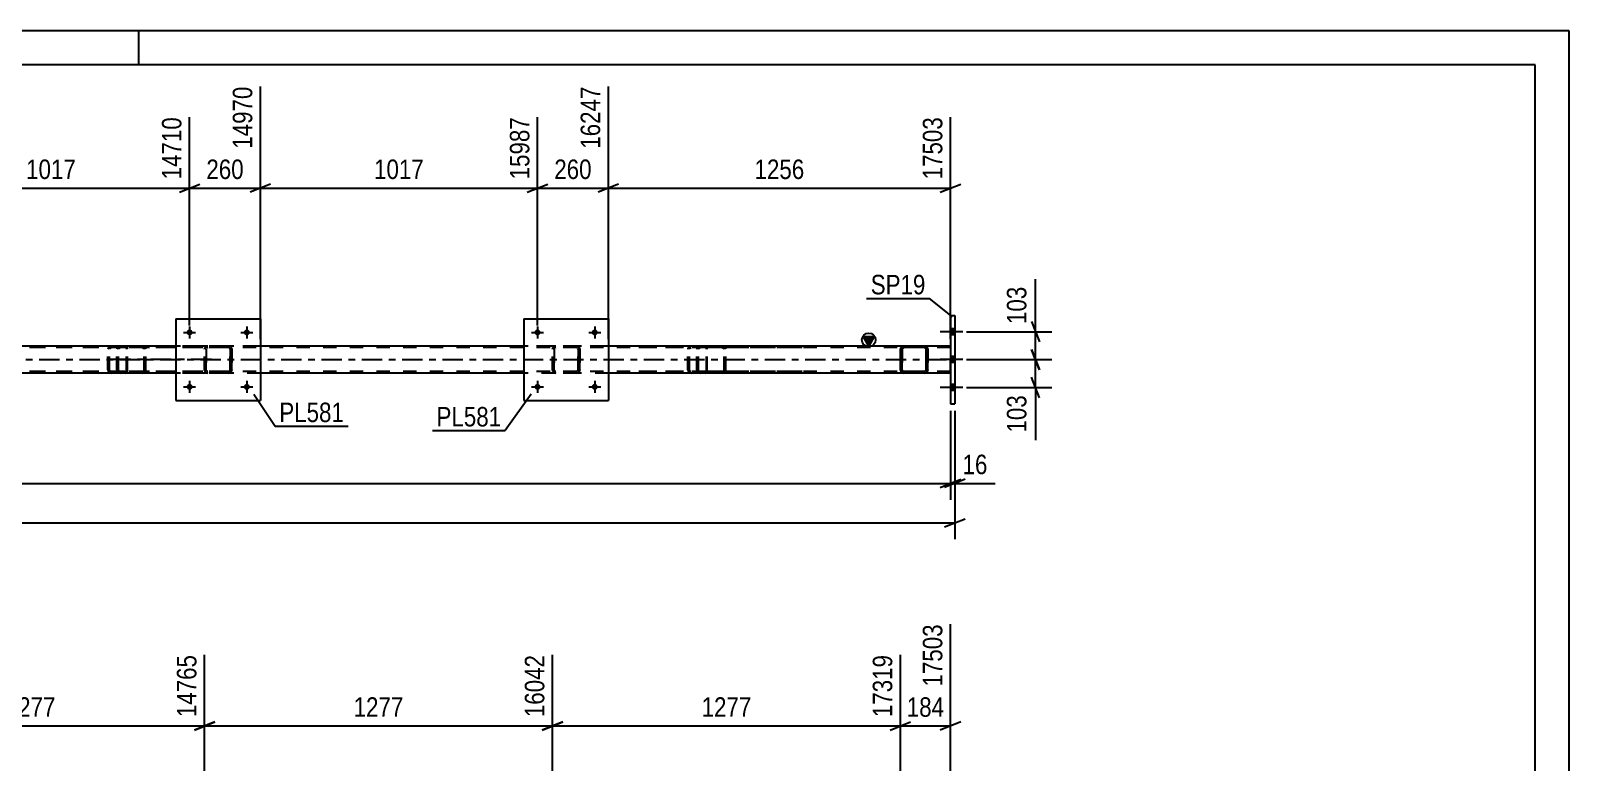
# Model space of a CAD drawing. Header units: millimetres. Extents: x 0 to 841, y 0 to 594.
# Drawn here: x 615.1 to 841, y 486.5 to 594 of the extents above; entities that cross this region are included whole.
import ezdxf

# ---------------------------------------------------------------- set-up
doc = ezdxf.new("R2010")
doc.units = ezdxf.units.MM
doc.linetypes.add('DXK_LINE_DOT2', pattern=[3.9198, 1.9599, -1.9599])
doc.linetypes.add('DXK_LINE_DOT3', pattern=[5.9187, 2.979, -0.9799, 0.9799, -0.9799])
doc.styles.add('Arial Narrow', font='ARIALN.TTF', dxfattribs={"height": 0.2})

# ---------------------------------------------------------------- blocks, each defined once
blk = doc.blocks.new('Unknown-103655217-1133 - 12577')
at = {"color": 5, "linetype": 'Continuous'}
for p, q in [((841, 594), (0, 594)), ((631, 589), (631, 594)), ((841, 0), (841, 594)), ((836, 589), (5, 589)), ((836, 5), (836, 589))]:
    blk.add_line(p, q, dxfattribs=at)
blk = doc.blocks.new('Part-103655217-3035 - 2877')
at = {"color": 2, "linetype": 'Continuous'}
for p, q in [((636.45, 551.69), (636.45, 539.69)), ((636.45, 551.69), (648.85, 551.69)), ((648.85, 551.69), (648.85, 539.69)), ((636.45, 539.69), (648.85, 539.69))]:
    blk.add_line(p, q, dxfattribs=at)
blk = doc.blocks.new('Bolt-103655217-2907 - 2877')
at = {"linetype": 'Continuous'}
for points in [[(750.8, 549.35), (750.8, 550.23), (750.16, 550.23), (750.16, 549.35)], [(750.8, 549.35), (750.8, 550.23), (750.16, 550.23), (750.16, 549.35)], [(750.8, 549.35), (750.8, 550.23), (750.16, 550.23), (750.16, 549.35)], [(750.8, 545.25), (750.8, 546.13), (750.16, 546.13), (750.16, 545.25)], [(750.8, 545.25), (750.8, 546.13), (750.16, 546.13), (750.16, 545.25)], [(750.8, 541.15), (750.8, 542.03), (750.16, 542.03), (750.16, 541.15)], [(750.8, 541.15), (750.8, 542.03), (750.16, 542.03), (750.16, 541.15)], [(750.8, 541.15), (750.8, 542.03), (750.16, 542.03), (750.16, 541.15)]]:
    blk.add_hatch(color=1, dxfattribs=at).paths.add_polyline_path(points)
at = {"color": 1, "linetype": 'Continuous'}
for p, q in [((751.96, 549.79), (748.64, 549.79)), ((751.96, 549.79), (748.64, 549.79)), ((751.96, 549.79), (748.64, 549.79)), ((750.8, 550.23), (750.16, 550.23)), ((750.8, 550.23), (750.16, 550.23)), ((750.8, 550.23), (750.16, 550.23)), ((750.8, 549.35), (750.16, 549.35)), ((750.8, 549.35), (750.16, 549.35)), ((750.8, 549.35), (750.16, 549.35)), ((751.96, 545.69), (748.64, 545.69)), ((751.96, 545.69), (748.64, 545.69)), ((750.8, 546.13), (750.16, 546.13)), ((750.8, 546.13), (750.16, 546.13)), ((750.8, 545.25), (750.16, 545.25)), ((750.8, 545.25), (750.16, 545.25)), ((751.96, 541.59), (748.64, 541.59)), ((751.96, 541.59), (748.64, 541.59)), ((751.96, 541.59), (748.64, 541.59)), ((750.8, 542.03), (750.16, 542.03)), ((750.8, 542.03), (750.16, 542.03)), ((750.8, 542.03), (750.16, 542.03)), ((750.8, 541.15), (750.16, 541.15)), ((750.8, 541.15), (750.16, 541.15)), ((750.8, 541.15), (750.16, 541.15))]:
    blk.add_line(p, q, dxfattribs=at)
blk = doc.blocks.new('Part-103655217-2914 - 2877')
at = {"linetype": 'Continuous'}
blk.add_hatch(color=2, dxfattribs=at).paths.add_polyline_path([(738.16, 547.69), (737.36, 549.09), (738.96, 549.09)])
at = {"color": 2, "linetype": 'Continuous'}
for p, q in [((738.16, 547.69), (737.36, 549.09)), ((737.36, 549.09), (738.96, 549.09)), ((738.96, 549.09), (738.16, 547.69)), ((636.45, 547.69), (597.77, 547.69)), ((687.53, 547.69), (648.85, 547.69)), ((750.16, 547.69), (699.93, 547.69)), ((636.45, 543.69), (597.77, 543.69)), ((687.53, 543.69), (648.85, 543.69)), ((743.29, 543.69), (699.93, 543.69)), ((750.16, 543.69), (746.33, 543.69))]:
    blk.add_line(p, q, dxfattribs=at)
at = {"color": 7, "linetype": 'DXK_LINE_DOT2'}
for p, q in [((750.16, 547.45), (107.37, 547.45)), ((750.16, 547.69), (125.65, 547.69)), ((648.85, 547.69), (636.45, 547.69)), ((699.93, 547.69), (687.53, 547.69)), ((750.16, 543.69), (750.16, 547.69)), ((750.16, 543.93), (107.37, 543.93)), ((648.85, 543.69), (636.45, 543.69)), ((699.93, 543.69), (687.53, 543.69)), ((746.33, 543.69), (743.29, 543.69))]:
    blk.add_line(p, q, dxfattribs=at)
at = {"color": 7, "linetype": 'DXK_LINE_DOT3'}
blk.add_line((107.37, 545.69), (750.16, 545.69), dxfattribs=at)
at = {"color": 2, "linetype": 'Continuous'}
blk.add_circle((738.16, 548.59), 1, dxfattribs=at)
blk = doc.blocks.new('Part-103655217-2934 - 2877')
at = {"color": 7, "linetype": 'DXK_LINE_DOT2'}
for p, q in [((629.04, 547.69), (616.89, 547.69)), ((629.04, 547.45), (616.89, 547.45)), ((626.49, 547.38), (626.45, 547.21)), ((626.45, 544.17), (626.45, 547.21)), ((626.49, 547.4), (626.49, 547.38)), ((626.7, 547.21), (626.72, 547.3)), ((626.7, 544.17), (626.7, 547.21)), ((626.72, 547.3), (626.78, 547.38)), ((626.95, 547.69), (626.76, 547.66)), ((626.78, 547.38), (626.86, 547.43)), ((626.86, 547.43), (626.95, 547.45)), ((627.77, 547.45), (627.77, 547.69)), ((629.15, 547.66), (629.04, 547.69)), ((629.04, 547.45), (629.1, 547.43)), ((629.1, 547.43), (629.14, 547.38)), ((629.14, 547.38), (629.17, 547.3)), ((629.24, 547.55), (629.15, 547.66)), ((629.17, 547.3), (629.18, 547.21)), ((629.18, 544.17), (629.18, 547.21)), ((629.3, 547.4), (629.24, 547.55)), ((629.32, 547.21), (629.3, 547.4)), ((629.32, 544.17), (629.32, 547.21)), ((629.04, 543.93), (616.89, 543.93)), ((629.04, 543.69), (616.89, 543.69)), ((626.45, 544.17), (626.49, 543.99)), ((626.72, 544.08), (626.7, 544.17)), ((626.78, 544), (626.72, 544.08)), ((626.76, 543.73), (626.95, 543.69)), ((626.86, 543.95), (626.78, 544)), ((626.95, 543.93), (626.86, 543.95)), ((627.77, 543.69), (627.77, 543.93)), ((629.1, 543.95), (629.04, 543.93)), ((629.04, 543.69), (629.15, 543.73)), ((629.14, 544), (629.1, 543.95)), ((629.17, 544.08), (629.14, 544)), ((629.15, 543.73), (629.24, 543.83)), ((629.18, 544.17), (629.17, 544.08)), ((629.24, 543.83), (629.3, 543.99)), ((629.3, 543.99), (629.32, 544.17))]:
    blk.add_line(p, q, dxfattribs=at)
for centre, start, end in [((626.94, 547.2), 111.1941, 156.1506), ((626.94, 544.19), 203.8494, 248.8059)]:
    blk.add_arc(centre, 0.492, start, end, dxfattribs=at)
blk = doc.blocks.new('Part-103655217-3005 - 2877')
at = {"color": 2, "linetype": 'Continuous'}
for p, q in [((742.85, 547.4), (742.81, 547.21)), ((742.81, 544.17), (742.81, 547.21)), ((742.81, 547.21), (742.81, 547.21)), ((743.05, 547.21), (743.07, 547.3)), ((743.05, 544.17), (743.05, 547.21)), ((743.05, 547.21), (743.05, 547.21)), ((743.07, 547.3), (743.12, 547.38)), ((743.29, 547.69), (743.11, 547.66)), ((743.12, 547.38), (743.2, 547.43)), ((743.2, 547.43), (743.29, 547.45)), ((746.33, 547.69), (743.29, 547.69)), ((746.33, 547.45), (743.29, 547.45)), ((746.52, 547.66), (746.33, 547.69)), ((746.33, 547.45), (746.42, 547.43)), ((746.42, 547.43), (746.5, 547.38)), ((746.5, 547.38), (746.55, 547.3)), ((746.55, 547.3), (746.57, 547.21)), ((746.57, 544.17), (746.57, 547.21)), ((746.57, 547.21), (746.57, 547.21)), ((746.81, 547.21), (746.78, 547.4)), ((746.81, 544.17), (746.81, 547.21)), ((746.81, 547.21), (746.81, 547.21)), ((742.81, 544.17), (742.81, 544.17)), ((742.81, 544.17), (742.85, 543.99)), ((743.05, 544.17), (743.05, 544.17)), ((743.07, 544.08), (743.05, 544.17)), ((743.07, 544.08), (743.12, 544)), ((743.11, 543.73), (743.29, 543.69)), ((743.12, 544), (743.2, 543.95)), ((743.29, 543.93), (743.2, 543.95)), ((746.33, 543.93), (743.29, 543.93)), ((746.33, 543.69), (743.29, 543.69)), ((746.33, 543.93), (746.42, 543.95)), ((746.33, 543.69), (746.52, 543.73)), ((746.5, 544), (746.42, 543.95)), ((746.55, 544.08), (746.5, 544)), ((746.57, 544.17), (746.55, 544.08)), ((746.57, 544.17), (746.57, 544.17)), ((746.78, 543.99), (746.81, 544.17)), ((746.81, 544.17), (746.81, 544.17))]:
    blk.add_line(p, q, dxfattribs=at)
at = {"color": 7, "linetype": 'DXK_LINE_DOT2'}
for p, q in [((742.81, 547.21), (742.85, 547.4)), ((742.81, 544.17), (742.81, 547.21)), ((743.07, 547.3), (743.05, 547.21)), ((743.05, 547.21), (743.05, 544.17)), ((743.12, 547.38), (743.07, 547.3)), ((743.11, 547.66), (743.29, 547.69)), ((743.12, 547.38), (743.12, 547.38)), ((743.2, 547.43), (743.2, 547.43)), ((746.33, 547.69), (746.52, 547.66)), ((746.33, 547.45), (746.33, 547.45)), ((746.42, 547.43), (746.42, 547.43)), ((746.5, 547.38), (746.5, 547.38)), ((746.57, 547.21), (746.55, 547.3)), ((746.57, 547.21), (746.57, 544.17)), ((746.78, 547.4), (746.81, 547.21)), ((746.81, 547.21), (746.81, 544.17)), ((742.85, 543.99), (742.81, 544.17)), ((743.05, 544.17), (743.07, 544.08)), ((743.07, 544.08), (743.07, 544.08)), ((743.29, 543.69), (743.11, 543.73)), ((746.33, 543.93), (746.33, 543.93)), ((746.52, 543.73), (746.33, 543.69)), ((746.5, 544), (746.55, 544.08)), ((746.55, 544.08), (746.57, 544.17)), ((746.81, 544.17), (746.78, 543.99))]:
    blk.add_line(p, q, dxfattribs=at)
at = {"color": 7, "linetype": 'DXK_LINE_DOT3'}
blk.add_line((744.81, 545.69), (744.81, 545.69), dxfattribs=at)
at = {"color": 2, "linetype": 'Continuous'}
for centre, start, end in [((743.29, 547.21), 112.5, 157.5), ((746.33, 547.21), 22.5, 67.5), ((743.29, 544.17), 202.5, 247.5), ((746.33, 544.17), 292.5, 337.5)]:
    blk.add_arc(centre, 0.48, start, end, dxfattribs=at)
at = {"color": 7, "linetype": 'DXK_LINE_DOT2'}
for centre, start, end in [((743.29, 547.21), 112.5, 157.5), ((746.33, 547.21), 22.5, 67.5), ((743.29, 544.17), 202.5, 247.5), ((746.33, 544.17), 292.5, 337.5)]:
    blk.add_arc(centre, 0.48, start, end, dxfattribs=at)
blk = doc.blocks.new('Part-103655217-2941 - 2877')
at = {"color": 7, "linetype": 'DXK_LINE_DOT2'}
for p, q in [((714.18, 547.69), (702.03, 547.69)), ((714.18, 547.45), (702.03, 547.45)), ((711.62, 547.38), (711.59, 547.21)), ((711.59, 544.17), (711.59, 547.21)), ((711.63, 547.4), (711.62, 547.38)), ((711.84, 547.21), (711.86, 547.3)), ((711.84, 544.17), (711.84, 547.21)), ((711.86, 547.3), (711.91, 547.38)), ((712.09, 547.69), (711.9, 547.66)), ((711.91, 547.38), (711.99, 547.43)), ((711.99, 547.43), (712.09, 547.45)), ((712.91, 547.45), (712.91, 547.69)), ((714.29, 547.66), (714.18, 547.69)), ((714.18, 547.45), (714.23, 547.43)), ((714.23, 547.43), (714.28, 547.38)), ((714.28, 547.38), (714.31, 547.3)), ((714.37, 547.55), (714.29, 547.66)), ((714.31, 547.3), (714.32, 547.21)), ((714.32, 544.17), (714.32, 547.21)), ((714.43, 547.4), (714.37, 547.55)), ((714.45, 547.21), (714.43, 547.4)), ((714.45, 544.17), (714.45, 547.21)), ((714.18, 543.93), (702.03, 543.93)), ((714.18, 543.69), (702.03, 543.69)), ((711.59, 544.17), (711.63, 543.99)), ((711.86, 544.08), (711.84, 544.17)), ((711.91, 544), (711.86, 544.08)), ((711.9, 543.73), (712.09, 543.69)), ((711.99, 543.95), (711.91, 544)), ((712.09, 543.93), (711.99, 543.95)), ((712.91, 543.69), (712.91, 543.93)), ((714.23, 543.95), (714.18, 543.93)), ((714.18, 543.69), (714.29, 543.73)), ((714.28, 544), (714.23, 543.95)), ((714.31, 544.08), (714.28, 544)), ((714.29, 543.73), (714.37, 543.83)), ((714.32, 544.17), (714.31, 544.08)), ((714.37, 543.83), (714.43, 543.99)), ((714.43, 543.99), (714.45, 544.17))]:
    blk.add_line(p, q, dxfattribs=at)
for centre, start, end in [((712.08, 547.2), 111.1941, 156.1506), ((712.08, 544.19), 203.8494, 248.8059)]:
    blk.add_arc(centre, 0.492, start, end, dxfattribs=at)
blk = doc.blocks.new('Part-103655217-2943 - 2877')
at = {"color": 7, "linetype": 'DXK_LINE_DOT2'}
for p, q in [((712.94, 547.38), (712.91, 547.21)), ((712.91, 544.17), (712.91, 547.21)), ((712.94, 547.4), (712.94, 547.38)), ((713.16, 547.21), (713.18, 547.3)), ((713.16, 544.17), (713.16, 547.21)), ((713.18, 547.3), (713.24, 547.38)), ((713.42, 547.69), (713.22, 547.66)), ((713.24, 547.38), (713.32, 547.43)), ((713.32, 547.43), (713.42, 547.45)), ((728.4, 547.69), (713.42, 547.69)), ((728.4, 547.45), (713.42, 547.45)), ((716.85, 547.66), (716.65, 547.69)), ((716.65, 547.45), (716.75, 547.43)), ((716.75, 547.43), (716.83, 547.38)), ((716.83, 547.38), (716.89, 547.3)), ((716.89, 547.3), (716.91, 547.21)), ((716.91, 544.17), (716.91, 547.21)), ((717.13, 547.38), (717.12, 547.4)), ((717.16, 547.21), (717.13, 547.38)), ((717.16, 544.17), (717.16, 547.21)), ((712.91, 544.17), (712.94, 543.99)), ((713.18, 544.08), (713.16, 544.17)), ((713.24, 544), (713.18, 544.08)), ((713.22, 543.73), (713.42, 543.69)), ((713.32, 543.95), (713.24, 544)), ((713.42, 543.93), (713.32, 543.95)), ((728.4, 543.93), (713.42, 543.93)), ((728.4, 543.69), (713.42, 543.69)), ((716.75, 543.95), (716.65, 543.93)), ((716.65, 543.69), (716.85, 543.73)), ((716.83, 544), (716.75, 543.95)), ((716.89, 544.08), (716.83, 544)), ((716.91, 544.17), (716.89, 544.08)), ((717.12, 543.99), (717.16, 544.17))]:
    blk.add_line(p, q, dxfattribs=at)
for centre, start, end in [((713.4, 547.19), 110.7583, 155.68), ((716.67, 547.19), 24.32, 69.2417), ((713.4, 544.19), 204.32, 249.2417), ((716.67, 544.19), 290.7583, 335.68)]:
    blk.add_arc(centre, 0.496, start, end, dxfattribs=at)
blk = doc.blocks.new('Part-103655217-2955 - 2877')
at = {"color": 7, "linetype": 'DXK_LINE_DOT2'}
for p, q in [((627.8, 547.38), (627.77, 547.21)), ((627.77, 544.17), (627.77, 547.21)), ((627.81, 547.4), (627.8, 547.38)), ((628.02, 547.21), (628.04, 547.3)), ((628.02, 544.17), (628.02, 547.21)), ((628.04, 547.3), (628.1, 547.38)), ((628.28, 547.69), (628.08, 547.66)), ((628.1, 547.38), (628.18, 547.43)), ((628.18, 547.43), (628.28, 547.45)), ((643.27, 547.69), (628.28, 547.69)), ((643.27, 547.45), (628.28, 547.45)), ((631.71, 547.66), (631.51, 547.69)), ((631.51, 547.45), (631.61, 547.43)), ((631.61, 547.43), (631.7, 547.38)), ((631.7, 547.38), (631.75, 547.3)), ((631.75, 547.3), (631.77, 547.21)), ((631.77, 544.17), (631.77, 547.21)), ((631.99, 547.38), (631.99, 547.4)), ((632.03, 547.21), (631.99, 547.38)), ((632.03, 544.17), (632.03, 547.21)), ((627.77, 544.17), (627.81, 543.99)), ((628.04, 544.08), (628.02, 544.17)), ((628.1, 544), (628.04, 544.08)), ((628.08, 543.73), (628.28, 543.69)), ((628.18, 543.95), (628.1, 544)), ((628.28, 543.93), (628.18, 543.95)), ((643.27, 543.93), (628.28, 543.93)), ((643.27, 543.69), (628.28, 543.69)), ((631.61, 543.95), (631.51, 543.93)), ((631.51, 543.69), (631.71, 543.73)), ((631.7, 544), (631.61, 543.95)), ((631.75, 544.08), (631.7, 544)), ((631.77, 544.17), (631.75, 544.08)), ((631.99, 543.99), (632.03, 544.17))]:
    blk.add_line(p, q, dxfattribs=at)
at = {"color": 7, "linetype": 'DXK_LINE_DOT3'}
blk.add_line((641.65, 545.69), (626.48, 545.69), dxfattribs=at)
at = {"color": 7, "linetype": 'DXK_LINE_DOT2'}
for centre, start, end in [((628.26, 547.19), 110.7583, 155.68), ((631.53, 547.19), 24.32, 69.2417), ((628.26, 544.19), 204.32, 249.2417), ((631.53, 544.19), 290.7583, 335.68)]:
    blk.add_arc(centre, 0.496, start, end, dxfattribs=at)
blk = doc.blocks.new('Part-103655217-2985 - 2877')
at = {"color": 2, "linetype": 'Continuous'}
for p, q in [((750.16, 552.19), (750.8, 552.19)), ((750.16, 552.19), (750.16, 539.19)), ((750.8, 552.19), (750.8, 539.19)), ((750.16, 539.19), (750.8, 539.19))]:
    blk.add_line(p, q, dxfattribs=at)
blk = doc.blocks.new('Bolt-103655217-3023 - 2877')
at = {"linetype": 'Continuous'}
for points in [[(689.97, 549.69, -1), (689.09, 549.69, -1)], [(698.37, 549.69, -1), (697.49, 549.69, -1)]]:
    blk.add_hatch(color=1, dxfattribs=at).paths.add_polyline_path(points)
at = {"color": 1, "linetype": 'Continuous'}
for p, q in [((688.65, 549.69), (690.41, 549.69)), ((689.53, 550.57), (689.53, 548.81)), ((697.05, 549.69), (698.81, 549.69)), ((697.93, 550.57), (697.93, 548.81))]:
    blk.add_line(p, q, dxfattribs=at)
blk = doc.blocks.new('Bolt-103655217-3024 - 2877')
at = {"linetype": 'Continuous'}
for points in [[(689.97, 541.69, -1), (689.09, 541.69, -1)], [(698.37, 541.69, -1), (697.49, 541.69, -1)]]:
    blk.add_hatch(color=1, dxfattribs=at).paths.add_polyline_path(points)
at = {"color": 1, "linetype": 'Continuous'}
for p, q in [((689.53, 542.57), (689.53, 540.81)), ((697.93, 542.57), (697.93, 540.81)), ((688.65, 541.69), (690.41, 541.69)), ((697.05, 541.69), (698.81, 541.69))]:
    blk.add_line(p, q, dxfattribs=at)
blk = doc.blocks.new('Part-103655217-3029 - 2877')
at = {"color": 2, "linetype": 'Continuous'}
for p, q in [((687.53, 551.69), (687.53, 539.69)), ((687.53, 551.69), (699.93, 551.69)), ((699.93, 551.69), (699.93, 539.69)), ((687.53, 539.69), (699.93, 539.69))]:
    blk.add_line(p, q, dxfattribs=at)
blk = doc.blocks.new('Part-103655217-3030 - 2877')
at = {"color": 7, "linetype": 'DXK_LINE_DOT2'}
for p, q in [((691.73, 547.21), (691.77, 547.4)), ((691.77, 547.4), (691.73, 547.21)), ((691.73, 544.17), (691.73, 547.21)), ((691.73, 547.21), (691.73, 547.21)), ((691.73, 544.17), (691.73, 547.21)), ((691.97, 547.21), (691.99, 547.3)), ((691.97, 547.21), (691.99, 547.3)), ((691.97, 544.17), (691.97, 547.21)), ((691.97, 547.21), (691.97, 547.21)), ((691.97, 547.21), (691.97, 544.17)), ((692.04, 547.38), (691.99, 547.3)), ((692.03, 547.66), (692.21, 547.69)), ((692.21, 547.69), (692.03, 547.66)), ((692.12, 547.43), (692.04, 547.38)), ((692.21, 547.45), (692.12, 547.43)), ((695.25, 547.69), (692.21, 547.69)), ((695.25, 547.45), (692.21, 547.45)), ((695.25, 547.69), (695.43, 547.66)), ((695.43, 547.66), (695.25, 547.69)), ((695.34, 547.43), (695.25, 547.45)), ((695.42, 547.38), (695.34, 547.43)), ((695.42, 547.38), (695.47, 547.3)), ((695.47, 547.3), (695.49, 547.21)), ((695.49, 547.21), (695.47, 547.3)), ((695.49, 544.17), (695.49, 547.21)), ((695.49, 547.21), (695.49, 547.21)), ((695.49, 547.21), (695.49, 544.17)), ((695.69, 547.4), (695.73, 547.21)), ((695.73, 547.21), (695.69, 547.4)), ((695.73, 544.17), (695.73, 547.21)), ((695.73, 547.21), (695.73, 547.21)), ((695.73, 547.21), (695.73, 544.17)), ((691.73, 544.17), (691.73, 544.17)), ((691.77, 543.99), (691.73, 544.17)), ((691.73, 544.17), (691.77, 543.99)), ((691.97, 544.17), (691.97, 544.17)), ((691.99, 544.08), (691.97, 544.17)), ((691.99, 544.08), (691.97, 544.17)), ((692.04, 544), (691.99, 544.08)), ((692.21, 543.69), (692.03, 543.73)), ((692.03, 543.73), (692.21, 543.69)), ((692.12, 543.95), (692.04, 544)), ((692.21, 543.93), (692.12, 543.95)), ((695.25, 543.93), (692.21, 543.93)), ((695.25, 543.69), (692.21, 543.69)), ((695.34, 543.95), (695.25, 543.93)), ((695.43, 543.73), (695.25, 543.69)), ((695.25, 543.69), (695.43, 543.73)), ((695.42, 544), (695.34, 543.95)), ((695.47, 544.08), (695.42, 544)), ((695.49, 544.17), (695.47, 544.08)), ((695.47, 544.08), (695.49, 544.17)), ((695.49, 544.17), (695.49, 544.17)), ((695.73, 544.17), (695.69, 543.99)), ((695.69, 543.99), (695.73, 544.17)), ((695.73, 544.17), (695.73, 544.17))]:
    blk.add_line(p, q, dxfattribs=at)
at = {"color": 7, "linetype": 'DXK_LINE_DOT3'}
blk.add_line((693.73, 545.69), (693.73, 545.69), dxfattribs=at)
at = {"color": 7, "linetype": 'DXK_LINE_DOT2'}
for centre, start, end in [((692.21, 547.21), 112.5, 157.5), ((692.21, 547.21), 112.5, 157.5), ((695.25, 547.21), 22.5, 67.5), ((695.25, 547.21), 22.5, 67.5), ((692.21, 544.17), 202.5, 247.5), ((692.21, 544.17), 202.5, 247.5), ((695.25, 544.17), 292.5, 337.5), ((695.25, 544.17), 292.5, 337.5)]:
    blk.add_arc(centre, 0.48, start, end, dxfattribs=at)
blk = doc.blocks.new('Part-103655217-3036 - 2877')
at = {"color": 7, "linetype": 'DXK_LINE_DOT2'}
for p, q in [((640.65, 547.21), (640.69, 547.4)), ((640.69, 547.4), (640.65, 547.21)), ((640.65, 544.17), (640.65, 547.21)), ((640.65, 547.21), (640.65, 547.21)), ((640.65, 544.17), (640.65, 547.21)), ((640.89, 547.21), (640.91, 547.3)), ((640.89, 547.21), (640.91, 547.3)), ((640.89, 544.17), (640.89, 547.21)), ((640.89, 547.21), (640.89, 547.21)), ((640.89, 547.21), (640.89, 544.17)), ((640.96, 547.38), (640.91, 547.3)), ((640.95, 547.66), (641.13, 547.69)), ((641.13, 547.69), (640.95, 547.66)), ((641.04, 547.43), (640.96, 547.38)), ((641.13, 547.45), (641.04, 547.43)), ((644.17, 547.69), (641.13, 547.69)), ((644.17, 547.45), (641.13, 547.45)), ((644.17, 547.69), (644.35, 547.66)), ((644.35, 547.66), (644.17, 547.69)), ((644.26, 547.43), (644.17, 547.45)), ((644.34, 547.38), (644.26, 547.43)), ((644.34, 547.38), (644.39, 547.3)), ((644.39, 547.3), (644.41, 547.21)), ((644.41, 547.21), (644.39, 547.3)), ((644.41, 544.17), (644.41, 547.21)), ((644.41, 547.21), (644.41, 547.21)), ((644.41, 547.21), (644.41, 544.17)), ((644.61, 547.4), (644.65, 547.21)), ((644.65, 547.21), (644.61, 547.4)), ((644.65, 544.17), (644.65, 547.21)), ((644.65, 547.21), (644.65, 547.21)), ((644.65, 547.21), (644.65, 544.17)), ((640.65, 544.17), (640.65, 544.17)), ((640.69, 543.99), (640.65, 544.17)), ((640.65, 544.17), (640.69, 543.99)), ((640.89, 544.17), (640.89, 544.17)), ((640.91, 544.08), (640.89, 544.17)), ((640.91, 544.08), (640.89, 544.17)), ((640.96, 544), (640.91, 544.08)), ((641.13, 543.69), (640.95, 543.73)), ((640.95, 543.73), (641.13, 543.69)), ((641.04, 543.95), (640.96, 544)), ((641.13, 543.93), (641.04, 543.95)), ((644.17, 543.93), (641.13, 543.93)), ((644.17, 543.69), (641.13, 543.69)), ((644.26, 543.95), (644.17, 543.93)), ((644.35, 543.73), (644.17, 543.69)), ((644.17, 543.69), (644.35, 543.73)), ((644.34, 544), (644.26, 543.95)), ((644.39, 544.08), (644.34, 544)), ((644.41, 544.17), (644.39, 544.08)), ((644.39, 544.08), (644.41, 544.17)), ((644.41, 544.17), (644.41, 544.17)), ((644.65, 544.17), (644.61, 543.99)), ((644.61, 543.99), (644.65, 544.17)), ((644.65, 544.17), (644.65, 544.17))]:
    blk.add_line(p, q, dxfattribs=at)
at = {"color": 7, "linetype": 'DXK_LINE_DOT3'}
blk.add_line((642.65, 545.69), (642.65, 545.69), dxfattribs=at)
at = {"color": 7, "linetype": 'DXK_LINE_DOT2'}
for centre, start, end in [((641.13, 547.21), 112.5, 157.5), ((641.13, 547.21), 112.5, 157.5), ((644.17, 547.21), 22.5, 67.5), ((644.17, 547.21), 22.5, 67.5), ((641.13, 544.17), 202.5, 247.5), ((641.13, 544.17), 202.5, 247.5), ((644.17, 544.17), 292.5, 337.5), ((644.17, 544.17), 292.5, 337.5)]:
    blk.add_arc(centre, 0.48, start, end, dxfattribs=at)
blk = doc.blocks.new('Bolt-103655217-3079 - 2877')
at = {"linetype": 'Continuous'}
for points in [[(638.89, 549.69, -1), (638.01, 549.69, -1)], [(647.29, 549.69, -1), (646.41, 549.69, -1)]]:
    blk.add_hatch(color=1, dxfattribs=at).paths.add_polyline_path(points)
at = {"color": 1, "linetype": 'Continuous'}
for p, q in [((637.57, 549.69), (639.33, 549.69)), ((638.45, 550.57), (638.45, 548.81)), ((645.97, 549.69), (647.73, 549.69)), ((646.85, 550.57), (646.85, 548.81))]:
    blk.add_line(p, q, dxfattribs=at)
blk = doc.blocks.new('Bolt-103655217-3080 - 2877')
at = {"linetype": 'Continuous'}
for points in [[(638.89, 541.69, -1), (638.01, 541.69, -1)], [(647.29, 541.69, -1), (646.41, 541.69, -1)]]:
    blk.add_hatch(color=1, dxfattribs=at).paths.add_polyline_path(points)
at = {"color": 1, "linetype": 'Continuous'}
for p, q in [((638.45, 542.57), (638.45, 540.81)), ((646.85, 542.57), (646.85, 540.81)), ((637.57, 541.69), (639.33, 541.69)), ((645.97, 541.69), (647.73, 541.69))]:
    blk.add_line(p, q, dxfattribs=at)
blk = doc.blocks.new('StraightDimension-103655217-3111 - 2877')
at = {"color": 7, "linetype": 'Continuous'}
for p, q in [((699.93, 548.69), (699.93, 585.81)), ((750.16, 548.69), (750.16, 581.31)), ((701.43, 571.47), (698.43, 570.27)), ((748.66, 570.27), (751.66, 571.47)), ((699.93, 570.87), (750.16, 570.87))]:
    blk.add_line(p, q, dxfattribs=at)
at = {"color": 0, "linetype": 'Continuous'}
blk.add_wipeout([(749.56, 581.91), (745.36, 581.91), (745.36, 571.57), (749.56, 571.57)], dxfattribs=at)
at = {"color": 0}
blk.add_wipeout([(729.3, 571.62), (729.3, 575.82), (720.79, 575.82), (720.79, 571.62)], dxfattribs=at)
at = {"color": 3, "linetype": 'Continuous', "style": 'Arial Narrow'}
blk.add_text('17503', height=2.863, rotation=90.0002, dxfattribs=at).set_placement((748.96, 572.17))
at = {"color": 3, "style": 'Arial Narrow'}
blk.add_text('1256', height=2.863, dxfattribs=at).set_placement((721.39, 572.22))
blk = doc.blocks.new('StraightDimension-103655217-10506 - 2877')
at = {"color": 7, "linetype": 'Continuous'}
for p, q in [((762.05, 551.29), (763.25, 548.29)), ((752.52, 549.79), (765.05, 549.79)), ((762.65, 545.69), (762.65, 549.79)), ((763.25, 544.19), (762.05, 547.19)), ((752.52, 545.69), (765.05, 545.69))]:
    blk.add_line(p, q, dxfattribs=at)
at = {"color": 0}
blk.add_wipeout([(761.9, 557), (757.7, 557), (757.7, 550.32), (761.9, 550.32)], dxfattribs=at)
at = {"color": 7, "linetype": 'Continuous'}
blk.add_line((762.65, 549.79), (762.65, 557.53), dxfattribs=at)
blk.add_line((762.65, 549.79), (762.65, 557.53), dxfattribs=at)
at = {"color": 3, "style": 'Arial Narrow'}
blk.add_text('103', height=2.863, rotation=90.0002, dxfattribs=at).set_placement((761.3, 550.92))
blk = doc.blocks.new('StraightDimension-103655217-10507 - 2877')
at = {"color": 7, "linetype": 'Continuous'}
for p, q in [((762.05, 547.19), (763.25, 544.19)), ((752.52, 545.69), (765.05, 545.69)), ((762.65, 541.59), (762.65, 545.69)), ((763.25, 540.09), (762.05, 543.09)), ((752.52, 541.59), (765.05, 541.59))]:
    blk.add_line(p, q, dxfattribs=at)
at = {"color": 0}
blk.add_wipeout([(761.9, 541.07), (757.7, 541.07), (757.7, 534.38), (761.9, 534.38)], dxfattribs=at)
at = {"color": 7, "linetype": 'Continuous'}
blk.add_line((762.65, 541.59), (762.65, 533.86), dxfattribs=at)
blk.add_line((762.65, 541.59), (762.65, 533.86), dxfattribs=at)
at = {"color": 3, "style": 'Arial Narrow'}
blk.add_text('103', height=2.863, rotation=90.0002, dxfattribs=at).set_placement((761.3, 534.98))
blk = doc.blocks.new('StraightDimension-103655217-7975 - 2877')
at = {"color": 7, "linetype": 'Continuous'}
for p, q in [((750.16, 538.19), (750.16, 525.11)), ((65.45, 527.51), (750.16, 527.51)), ((748.66, 526.91), (751.66, 528.11))]:
    blk.add_line(p, q, dxfattribs=at)
blk = doc.blocks.new('StraightDimension-103655217-3124 - 2877')
at = {"color": 7, "linetype": 'Continuous'}
for p, q in [((699.93, 548.69), (699.93, 585.81)), ((689.53, 550.69), (689.53, 581.31)), ((688.03, 570.27), (691.03, 571.47)), ((701.43, 571.47), (698.43, 570.27)), ((689.53, 570.87), (699.93, 570.87))]:
    blk.add_line(p, q, dxfattribs=at)
at = {"color": 0}
blk.add_wipeout([(698.07, 571.62), (698.07, 575.82), (691.39, 575.82), (691.39, 571.62)], dxfattribs=at)
at = {"color": 0, "linetype": 'Continuous'}
blk.add_wipeout([(699.33, 586.41), (695.13, 586.41), (695.13, 576.07), (699.33, 576.07)], dxfattribs=at)
at = {"color": 3, "linetype": 'Continuous', "style": 'Arial Narrow'}
blk.add_text('16247', height=2.863, rotation=90.0002, dxfattribs=at).set_placement((698.73, 576.67))
at = {"color": 3, "style": 'Arial Narrow'}
blk.add_text('260', height=2.863, dxfattribs=at).set_placement((691.99, 572.22))
blk = doc.blocks.new('StraightDimension-103655217-3142 - 2877')
at = {"color": 7, "linetype": 'Continuous'}
for p, q in [((648.85, 548.69), (648.85, 585.81)), ((689.53, 550.69), (689.53, 581.31)), ((650.35, 571.47), (647.35, 570.27)), ((688.03, 570.27), (691.03, 571.47)), ((648.85, 570.87), (689.53, 570.87))]:
    blk.add_line(p, q, dxfattribs=at)
at = {"color": 0, "linetype": 'Continuous'}
blk.add_wipeout([(688.93, 581.91), (684.73, 581.91), (684.73, 571.57), (688.93, 571.57)], dxfattribs=at)
at = {"color": 0}
blk.add_wipeout([(673.45, 571.62), (673.45, 575.82), (664.93, 575.82), (664.93, 571.62)], dxfattribs=at)
at = {"color": 3, "linetype": 'Continuous', "style": 'Arial Narrow'}
blk.add_text('15987', height=2.863, rotation=90.0002, dxfattribs=at).set_placement((688.33, 572.17))
at = {"color": 3, "style": 'Arial Narrow'}
blk.add_text('1017', height=2.863, dxfattribs=at).set_placement((665.53, 572.22))
blk = doc.blocks.new('StraightDimension-103655217-3160 - 2877')
at = {"color": 7, "linetype": 'Continuous'}
for p, q in [((648.85, 548.69), (648.85, 585.81)), ((638.45, 550.69), (638.45, 581.31)), ((636.95, 570.27), (639.95, 571.47)), ((650.35, 571.47), (647.35, 570.27)), ((638.45, 570.87), (648.85, 570.87))]:
    blk.add_line(p, q, dxfattribs=at)
at = {"color": 0}
blk.add_wipeout([(646.99, 571.62), (646.99, 575.82), (640.31, 575.82), (640.31, 571.62)], dxfattribs=at)
at = {"color": 0, "linetype": 'Continuous'}
blk.add_wipeout([(648.25, 586.41), (644.05, 586.41), (644.05, 576.07), (648.25, 576.07)], dxfattribs=at)
at = {"color": 3, "linetype": 'Continuous', "style": 'Arial Narrow'}
blk.add_text('14970', height=2.863, rotation=90.0002, dxfattribs=at).set_placement((647.65, 576.67))
at = {"color": 3, "style": 'Arial Narrow'}
blk.add_text('260', height=2.863, dxfattribs=at).set_placement((640.91, 572.22))
blk = doc.blocks.new('StraightDimension-103655217-3178 - 2877')
at = {"color": 7, "linetype": 'Continuous'}
for p, q in [((597.77, 548.69), (597.77, 585.81)), ((638.45, 550.69), (638.45, 581.31)), ((599.27, 571.47), (596.27, 570.27)), ((636.95, 570.27), (639.95, 571.47)), ((597.77, 570.87), (638.45, 570.87))]:
    blk.add_line(p, q, dxfattribs=at)
at = {"color": 0, "linetype": 'Continuous'}
blk.add_wipeout([(637.85, 581.91), (633.65, 581.91), (633.65, 571.57), (637.85, 571.57)], dxfattribs=at)
at = {"color": 0}
blk.add_wipeout([(622.37, 571.62), (622.37, 575.82), (613.85, 575.82), (613.85, 571.62)], dxfattribs=at)
at = {"color": 3, "linetype": 'Continuous', "style": 'Arial Narrow'}
blk.add_text('14710', height=2.863, rotation=90.0002, dxfattribs=at).set_placement((637.25, 572.17))
at = {"color": 3, "style": 'Arial Narrow'}
blk.add_text('1017', height=2.863, dxfattribs=at).set_placement((614.45, 572.22))
blk = doc.blocks.new('StraightDimension-103655217-3628 - 2877')
at = {"color": 7, "linetype": 'Continuous'}
for p, q in [((750.8, 538.19), (750.8, 519.32)), ((749.3, 521.12), (752.3, 522.32)), ((64.81, 521.72), (750.8, 521.72))]:
    blk.add_line(p, q, dxfattribs=at)
blk = doc.blocks.new('StraightDimension-103655217-7974 - 2877')
at = {"color": 7, "linetype": 'Continuous'}
for p, q in [((750.16, 538.19), (750.16, 525.11)), ((750.8, 538.19), (750.8, 525.11)), ((748.66, 526.91), (751.66, 528.11)), ((752.3, 528.11), (749.3, 526.91)), ((750.16, 527.51), (750.8, 527.51))]:
    blk.add_line(p, q, dxfattribs=at)
at = {"color": 0}
blk.add_wipeout([(756.18, 528.26), (756.18, 532.46), (751.33, 532.46), (751.33, 528.26)], dxfattribs=at)
at = {"color": 7, "linetype": 'Continuous'}
blk.add_line((750.8, 527.51), (756.71, 527.51), dxfattribs=at)
blk.add_line((750.8, 527.51), (756.71, 527.51), dxfattribs=at)
at = {"color": 3, "style": 'Arial Narrow'}
blk.add_text('16', height=2.863, dxfattribs=at).set_placement((751.93, 528.86))
blk = doc.blocks.new('StraightDimension-103655217-8908 - 3748')
at = {"color": 7, "linetype": 'Continuous'}
for p, q in [((691.73, 455), (691.73, 502.31)), ((742.81, 455.95), (742.81, 502.31)), ((693.23, 492.47), (690.23, 491.27)), ((741.31, 491.27), (744.31, 492.47)), ((691.73, 491.87), (742.81, 491.87))]:
    blk.add_line(p, q, dxfattribs=at)
at = {"color": 0, "linetype": 'Continuous'}
blk.add_wipeout([(742.21, 502.91), (738.01, 502.91), (738.01, 492.57), (742.21, 492.57)], dxfattribs=at)
at = {"color": 0}
blk.add_wipeout([(721.53, 492.62), (721.53, 496.82), (713.02, 496.82), (713.02, 492.62)], dxfattribs=at)
at = {"color": 3, "linetype": 'Continuous', "style": 'Arial Narrow'}
blk.add_text('17319', height=2.863, rotation=90.0002, dxfattribs=at).set_placement((741.61, 493.17))
at = {"color": 3, "style": 'Arial Narrow'}
blk.add_text('1277', height=2.863, dxfattribs=at).set_placement((713.62, 493.22))
blk = doc.blocks.new('StraightDimension-103655217-8907 - 3748')
at = {"color": 7, "linetype": 'Continuous'}
for p, q in [((750.16, 447.15), (750.16, 506.81)), ((742.81, 455.95), (742.81, 502.31)), ((741.31, 491.27), (744.31, 492.47)), ((751.66, 492.47), (748.66, 491.27)), ((742.81, 491.87), (750.16, 491.87))]:
    blk.add_line(p, q, dxfattribs=at)
at = {"color": 0}
blk.add_wipeout([(749.83, 492.62), (749.83, 496.82), (743.14, 496.82), (743.14, 492.62)], dxfattribs=at)
at = {"color": 0, "linetype": 'Continuous'}
blk.add_wipeout([(749.56, 507.41), (745.36, 507.41), (745.36, 497.07), (749.56, 497.07)], dxfattribs=at)
at = {"color": 3, "linetype": 'Continuous', "style": 'Arial Narrow'}
blk.add_text('17503', height=2.863, rotation=90.0002, dxfattribs=at).set_placement((748.96, 497.67))
at = {"color": 3, "style": 'Arial Narrow'}
blk.add_text('184', height=2.863, dxfattribs=at).set_placement((743.74, 493.22))
blk = doc.blocks.new('StraightDimension-103655217-8909 - 3748')
at = {"color": 7, "linetype": 'Continuous'}
for p, q in [((640.65, 455), (640.65, 502.31)), ((691.73, 455), (691.73, 502.31)), ((642.15, 492.47), (639.15, 491.27)), ((690.23, 491.27), (693.23, 492.47)), ((640.65, 491.87), (691.73, 491.87))]:
    blk.add_line(p, q, dxfattribs=at)
at = {"color": 0, "linetype": 'Continuous'}
blk.add_wipeout([(691.13, 502.91), (686.93, 502.91), (686.93, 492.57), (691.13, 492.57)], dxfattribs=at)
at = {"color": 0}
blk.add_wipeout([(670.45, 492.62), (670.45, 496.82), (661.93, 496.82), (661.93, 492.62)], dxfattribs=at)
at = {"color": 3, "linetype": 'Continuous', "style": 'Arial Narrow'}
blk.add_text('16042', height=2.863, rotation=90.0002, dxfattribs=at).set_placement((690.53, 493.17))
at = {"color": 3, "style": 'Arial Narrow'}
blk.add_text('1277', height=2.863, dxfattribs=at).set_placement((662.53, 493.22))
blk = doc.blocks.new('StraightDimension-103655217-8910 - 3748')
at = {"color": 7, "linetype": 'Continuous'}
for p, q in [((589.57, 455), (589.57, 502.31)), ((640.65, 455), (640.65, 502.31)), ((591.07, 492.47), (588.07, 491.27)), ((639.15, 491.27), (642.15, 492.47)), ((589.57, 491.87), (640.65, 491.87))]:
    blk.add_line(p, q, dxfattribs=at)
at = {"color": 0, "linetype": 'Continuous'}
blk.add_wipeout([(640.05, 502.91), (635.85, 502.91), (635.85, 492.57), (640.05, 492.57)], dxfattribs=at)
at = {"color": 0}
blk.add_wipeout([(619.37, 492.62), (619.37, 496.82), (610.85, 496.82), (610.85, 492.62)], dxfattribs=at)
at = {"color": 3, "linetype": 'Continuous', "style": 'Arial Narrow'}
blk.add_text('14765', height=2.863, rotation=90.0002, dxfattribs=at).set_placement((639.45, 493.17))
at = {"color": 3, "style": 'Arial Narrow'}
blk.add_text('1277', height=2.863, dxfattribs=at).set_placement((611.45, 493.22))
blk = doc.blocks.new('Mark-103655217-2981 - 2877')
at = {"color": 0}
blk.add_wipeout([(746.49, 555.28), (746.49, 558.28), (738.45, 558.28), (738.45, 555.28)], dxfattribs=at)
blk.add_wipeout([(746.49, 555.28), (746.49, 558.28), (738.45, 558.28), (738.45, 555.28)], dxfattribs=at)
at = {"color": 30, "linetype": 'Continuous'}
for p in [(737.85, 554.68), (750.45, 551.97)]:
    blk.add_line(p, (747.09, 554.68), dxfattribs=at)
at = {"color": 3, "style": 'Arial Narrow'}
blk.add_text('SP19', height=2.863, dxfattribs=at).set_placement((738.45, 555.28))
blk = doc.blocks.new('Mark-103655217-3025 - 2877')
at = {"color": 0}
blk.add_wipeout([(684.2, 535.87), (684.2, 538.87), (674.7, 538.87), (674.7, 535.87)], dxfattribs=at)
blk.add_wipeout([(684.2, 535.87), (684.2, 538.87), (674.7, 538.87), (674.7, 535.87)], dxfattribs=at)
at = {"color": 30, "linetype": 'Continuous'}
for p in [(688.6, 540.61), (674.1, 535.27)]:
    blk.add_line(p, (684.8, 535.27), dxfattribs=at)
at = {"color": 3, "style": 'Arial Narrow'}
blk.add_text('PL581', height=2.863, dxfattribs=at).set_placement((674.7, 535.87))
blk = doc.blocks.new('Mark-103655217-3031 - 2877')
at = {"color": 0}
blk.add_wipeout([(661.12, 536.51), (661.12, 539.51), (651.62, 539.51), (651.62, 536.51)], dxfattribs=at)
blk.add_wipeout([(661.12, 536.51), (661.12, 539.51), (651.62, 539.51), (651.62, 536.51)], dxfattribs=at)
at = {"color": 30, "linetype": 'Continuous'}
for p, q in [((647.89, 540.59), (651.02, 535.91)), ((651.02, 535.91), (661.72, 535.91))]:
    blk.add_line(p, q, dxfattribs=at)
at = {"color": 3, "style": 'Arial Narrow'}
blk.add_text('PL581', height=2.863, dxfattribs=at).set_placement((651.62, 536.51))

msp = doc.modelspace()

# ---------------------------------------------------------------- block references
for name in ['Unknown-103655217-1133 - 12577', 'Part-103655217-3035 - 2877', 'Part-103655217-3029 - 2877', 'Part-103655217-2985 - 2877', 'Part-103655217-2914 - 2877', 'Bolt-103655217-3079 - 2877', 'Bolt-103655217-3023 - 2877', 'Bolt-103655217-2907 - 2877', 'Part-103655217-2934 - 2877', 'Part-103655217-2955 - 2877', 'Part-103655217-3036 - 2877', 'Part-103655217-3030 - 2877', 'Part-103655217-2941 - 2877', 'Part-103655217-2943 - 2877', 'Part-103655217-3005 - 2877', 'Bolt-103655217-3080 - 2877', 'Bolt-103655217-3024 - 2877']:
    msp.add_blockref(name, (0, 0))

# ---------------------------------------------------------------- next in the draw order: block references
for name in ['StraightDimension-103655217-3111 - 2877', 'StraightDimension-103655217-8908 - 3748']:
    msp.add_blockref(name, (0, 0))

# ---------------------------------------------------------------- next in the draw order: block references
for name in ['StraightDimension-103655217-3124 - 2877', 'Mark-103655217-2981 - 2877', 'StraightDimension-103655217-10506 - 2877', 'StraightDimension-103655217-8907 - 3748', 'StraightDimension-103655217-8909 - 3748']:
    msp.add_blockref(name, (0, 0))

# ---------------------------------------------------------------- next in the draw order: block references
for name in ['StraightDimension-103655217-3142 - 2877', 'StraightDimension-103655217-10507 - 2877', 'StraightDimension-103655217-8910 - 3748']:
    msp.add_blockref(name, (0, 0))

# ---------------------------------------------------------------- next in the draw order: block references
for name in ['StraightDimension-103655217-3160 - 2877', 'StraightDimension-103655217-7975 - 2877']:
    msp.add_blockref(name, (0, 0))

# ---------------------------------------------------------------- next in the draw order: block references
for name in ['StraightDimension-103655217-3178 - 2877', 'StraightDimension-103655217-3628 - 2877']:
    msp.add_blockref(name, (0, 0))

# ---------------------------------------------------------------- next in the draw order: block references
for name in ['Mark-103655217-3031 - 2877', 'Mark-103655217-3025 - 2877', 'StraightDimension-103655217-7974 - 2877']:
    msp.add_blockref(name, (0, 0))

doc.saveas('drawing.dxf')
